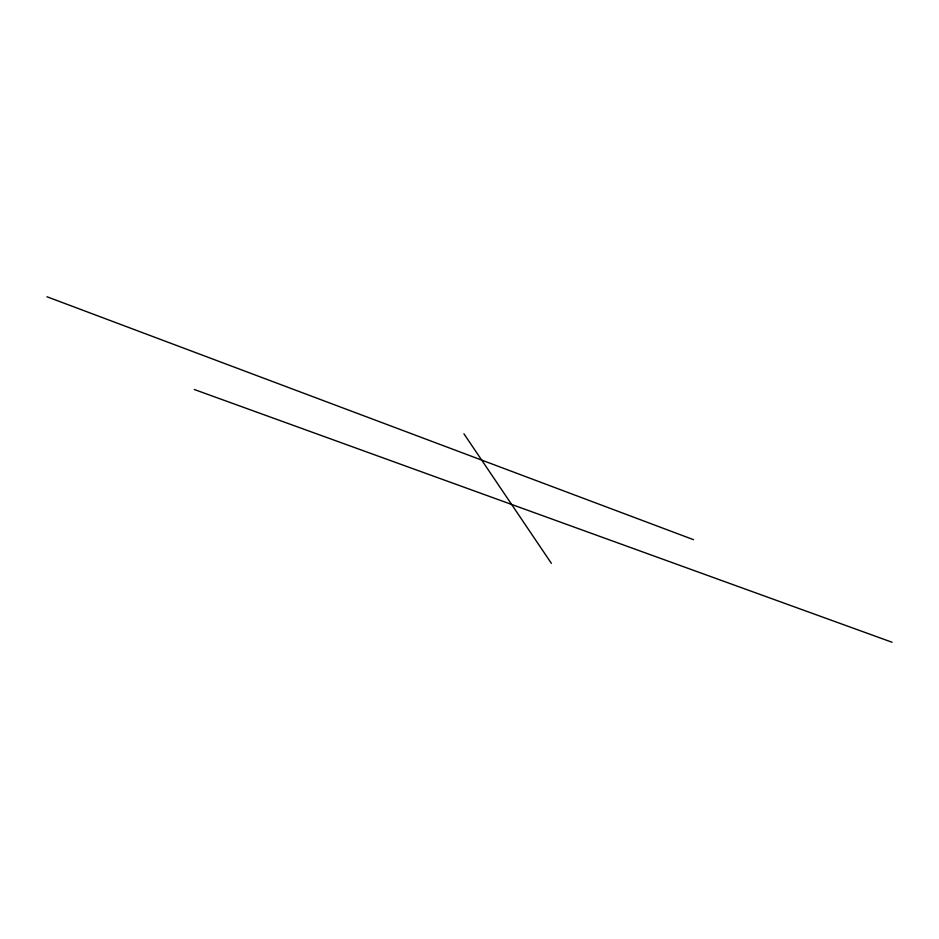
<?xml version="1.0" encoding="UTF-8"?>
<svg xmlns="http://www.w3.org/2000/svg" width="939" height="939" viewBox="0 0 939 939"><rect width="100%" height="100%" fill="white"/><g stroke="black" fill="none" stroke-linecap="round" stroke-linejoin="round"><path stroke-width="1.41" d="M194.267 389.497L892.05 642.241M46.95 296.759L693.487 539.667M463.936 433.806L551.369 563.33"/></g></svg>
